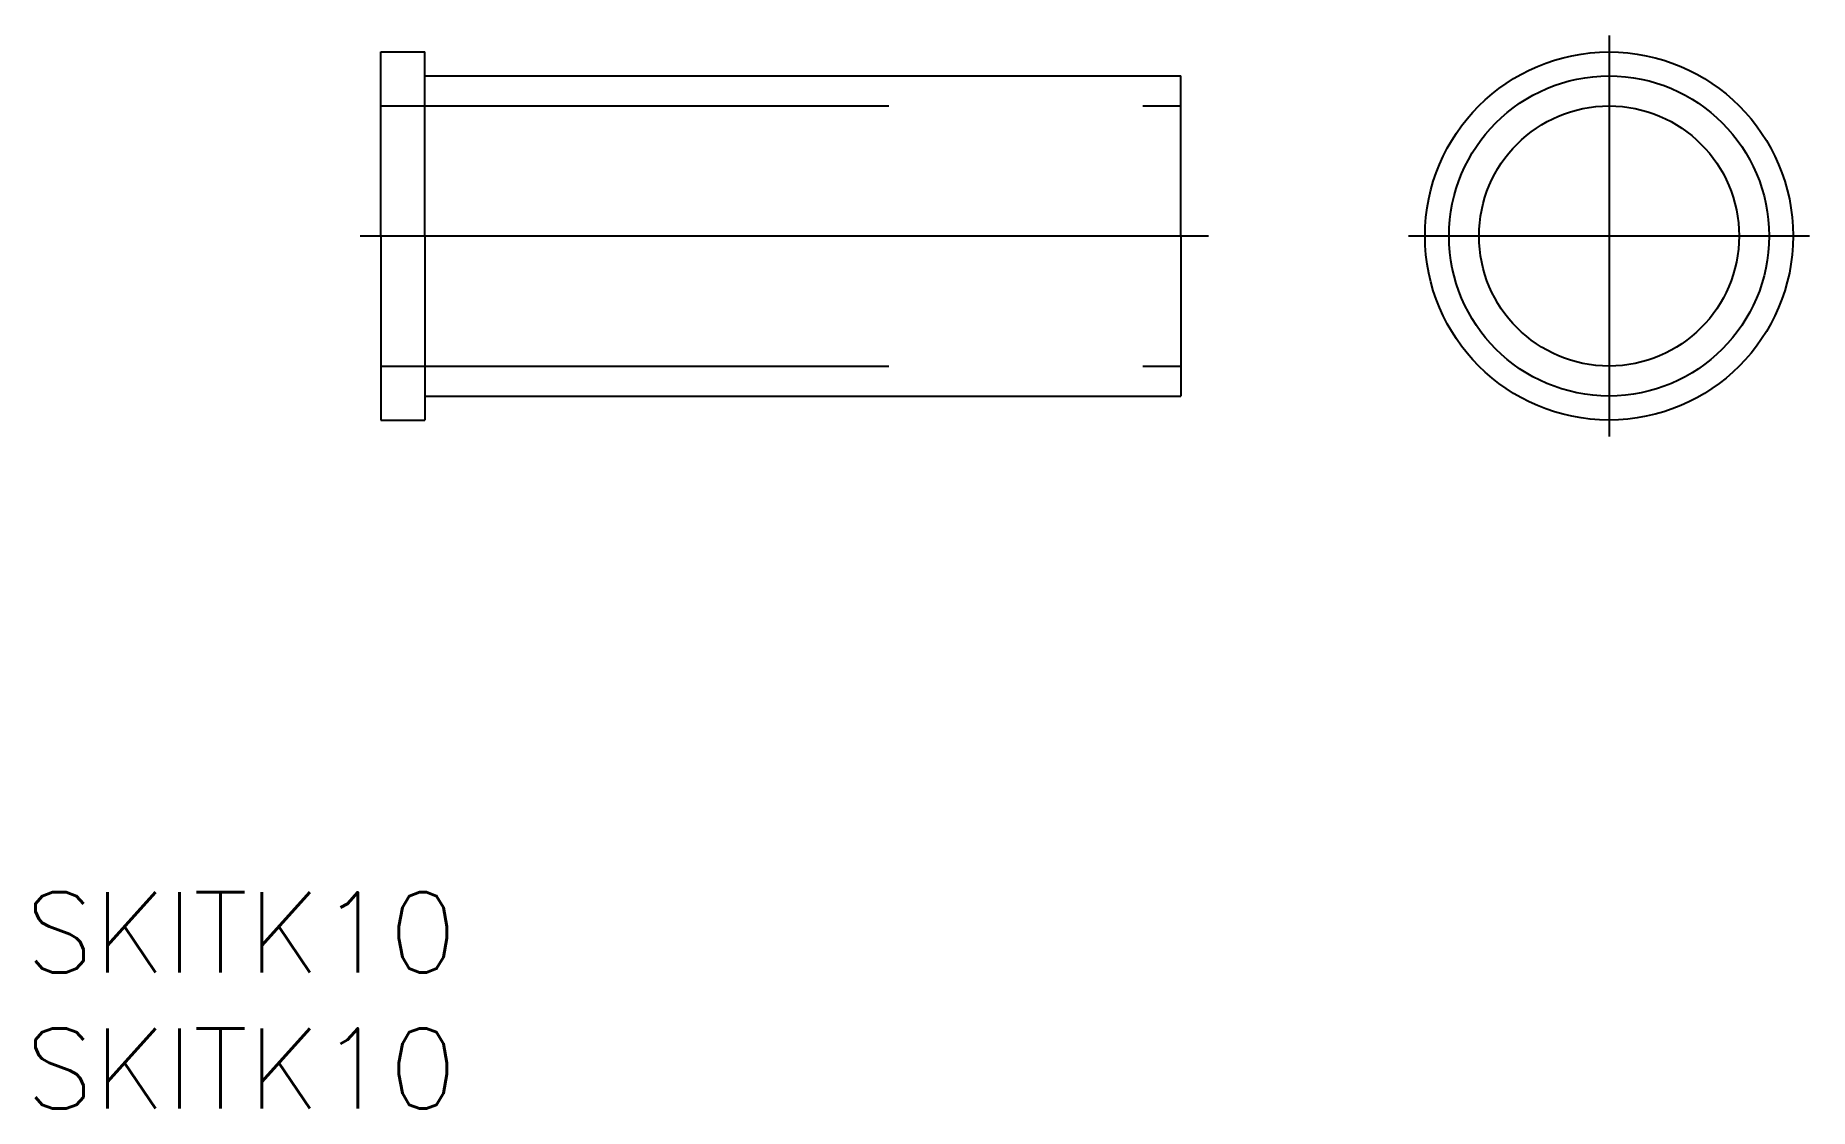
# Model space of a CAD drawing. Extents: x -17.6 to 26.8, y -14.3 to 12.5.
import ezdxf

# ---------------------------------------------------------------- set-up
doc = ezdxf.new("R2010")
doc.units = 0
doc.linetypes.add('CENTER', pattern=[50.8, 31.75, -6.35, 6.35, -6.35])
doc.linetypes.add('DASHED', pattern=[19.05, 12.7, -6.35])
doc.layers.get('0').update_dxf_attribs({"linetype": 'CONTINUOUS'})
doc.layers.add('CENTER', color=1, linetype='CENTER')
doc.styles.get("Standard").update_dxf_attribs({"font": 'txt.shx', "bigfont": '@extfont2.shx'})

msp = doc.modelspace()

# ---------------------------------------------------------------- linework, layer by layer
at = {"color": 7, "linetype": 'CONTINUOUS'}
for p, q in [((-8.941, 12.1), (-7.841, 12.1)), ((-8.941, 7.5), (-8.941, 12.1)), ((-7.841, 7.5), (-7.841, 12.1)), ((-7.841, 11.5), (11.059, 11.5)), ((11.059, 7.5), (11.059, 11.5)), ((-8.941, 7.5), (-8.941, 2.9)), ((-7.841, 7.5), (-7.841, 2.9)), ((11.059, 7.5), (11.059, 3.5)), ((-7.841, 3.5), (11.059, 3.5)), ((-8.941, 2.9), (-7.841, 2.9))]:
    msp.add_line(p, q, dxfattribs=at)
at = {"color": 3, "linetype": 'DASHED'}
for p, q in [((-8.941, 10.75), (11.059, 10.75)), ((-8.941, 4.25), (11.059, 4.25))]:
    msp.add_line(p, q, dxfattribs=at)
at = {"color": 7, "linetype": 'CONTINUOUS'}
for radius in [4.6, 4, 3.25]:
    msp.add_circle((21.765, 7.5), radius, dxfattribs=at)
at = {"layer": 'CENTER', "color": 1, "linetype": 'CENTER'}
for p, q in [((21.765, 12.511), (21.765, 2.489)), ((-9.457, 7.5), (11.754, 7.5)), ((16.754, 7.5), (26.776, 7.5))]:
    msp.add_line(p, q, dxfattribs=at)

# ---------------------------------------------------------------- texts
at = {"color": 7, "linetype": 'CONTINUOUS'}
for p in [(-17.828, -10.904), (-17.828, -14.307)]:
    msp.add_text('SKITK10', height=2, dxfattribs=at).set_placement(p)

doc.saveas('drawing.dxf')
